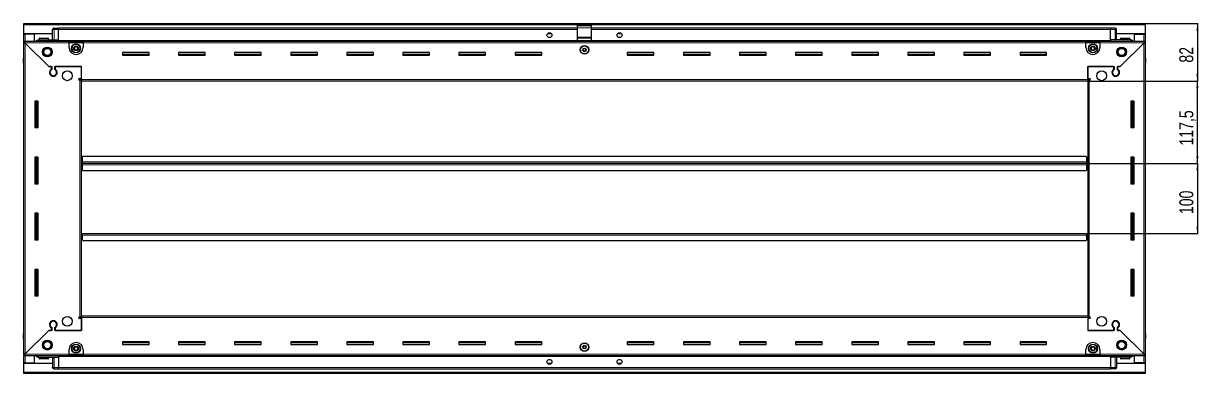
# Model space of a CAD drawing. Header units: millimetres. Extents: x 1132 to 6057, y -42 to 1882.
# Drawn here: x 4381 to 6057, y 1198 to 1697 of the extents above; entities that cross this region are included whole.
import ezdxf

# ---------------------------------------------------------------- set-up
doc = ezdxf.new("R2010")
doc.units = ezdxf.units.MM
doc.layers.add('FORMAT', color=7, linetype='Continuous')
doc.styles.add('SLDTEXTSTYLE0', font='TXT', dxfattribs={"width": 0.75})
doc.dimstyles.new('SLDDIMSTYLE0', dxfattribs={"dimtxt": 20, "dimasz": 10, "dimexe": 0, "dimexo": 0.0625, "dimgap": 5, "dimtad": 2, "dimdec": 1, "dimrnd": 1e-09, "dimzin": 12, "dimdsep": 46, "dimtxsty": 'SLDTEXTSTYLE0', "dimsah": 1, "dimcen": 0.09, "dimadec": 0, "dimazin": 3, "dimtfac": 1, "dimtofl": 0, "dimtmove": 0, "dimatfit": 3, "dimfxl": 0, "dimfrac": 2, "dimtolj": 1, "dimtzin": 12, "dimarcsym": 0})

# ---------------------------------------------------------------- blocks, each defined once
blk = doc.blocks.new('_D_6')
at = {"layer": 'FORMAT'}
for p, q in [((5980.8, 1696.6), (6056.3, 1696.6)), ((6055.3, 1696.6), (6055.3, 1614.6)), ((5898.8, 1614.6), (6056.3, 1614.6))]:
    blk.add_line(p, q, dxfattribs=at)
for points in [[(6055.3, 1696.6), (6053.8, 1686.6), (6056.9, 1686.6)], [(6055.3, 1614.6), (6056.9, 1624.6), (6053.8, 1624.6)]]:
    blk.add_solid(points, dxfattribs=at)
at = {"layer": 'FORMAT', "insert": (6029.5, 1640.8), "char_height": 20, "attachment_point": 1, "rotation": 90, "style": 'SLDTEXTSTYLE0'}
blk.add_mtext('82', dxfattribs=at)
blk = doc.blocks.new('_D_7')
at = {"layer": 'FORMAT'}
for p, q in [((5898.8, 1614.6), (6056.3, 1614.6)), ((6055.3, 1497.1), (6055.3, 1614.6)), ((5897.8, 1497.1), (6056.3, 1497.1))]:
    blk.add_line(p, q, dxfattribs=at)
for points in [[(6055.3, 1614.6), (6053.8, 1604.6), (6056.9, 1604.6)], [(6055.3, 1497.1), (6056.9, 1507.1), (6053.8, 1507.1)]]:
    blk.add_solid(points, dxfattribs=at)
at = {"layer": 'FORMAT', "insert": (6029.5, 1522.6), "char_height": 20, "attachment_point": 1, "rotation": 90, "style": 'SLDTEXTSTYLE0'}
blk.add_mtext('117,5', dxfattribs=at)
blk = doc.blocks.new('_D_8')
at = {"layer": 'FORMAT'}
for p, q in [((5897.8, 1497.1), (6056.3, 1497.1)), ((6055.3, 1497.1), (6055.3, 1397.1)), ((5897.8, 1397.1), (6056.3, 1397.1))]:
    blk.add_line(p, q, dxfattribs=at)
for points in [[(6055.3, 1497.1), (6053.8, 1487.1), (6056.9, 1487.1)], [(6055.3, 1397.1), (6056.9, 1407.1), (6053.8, 1407.1)]]:
    blk.add_solid(points, dxfattribs=at)
at = {"layer": 'FORMAT', "insert": (6029.5, 1424.9), "char_height": 20, "attachment_point": 1, "rotation": 90, "style": 'SLDTEXTSTYLE0'}
blk.add_mtext('100', dxfattribs=at)

msp = doc.modelspace()

# ---------------------------------------------------------------- linework, layer by layer
at = {"color": 7, "linetype": 'Continuous', "lineweight": 25}
for p, q in [((4381.83, 1696.6), (5980.83, 1696.6)), ((4381.83, 1694.5), (4381.83, 1696.6)), ((4381.83, 1682.1), (4381.83, 1694.5)), ((5171.33, 1693.6), (5191.33, 1693.6)), ((5171.33, 1690.34), (5171.33, 1693.6)), ((5191.33, 1690.34), (5191.33, 1693.6)), ((5980.83, 1696.6), (5980.83, 1694.5)), ((5980.83, 1694.5), (5980.83, 1682.1)), ((4422.83, 1682.1), (4381.83, 1682.1)), ((4381.83, 1681.6), (4381.83, 1682.1)), ((4381.83, 1681.6), (4383.93, 1681.6)), ((4381.83, 1671.35), (4381.83, 1681.6)), ((4383.33, 1681.6), (4383.33, 1682.1)), ((4396.83, 1681.6), (4383.93, 1681.6)), ((4396.83, 1671.35), (4396.83, 1681.6)), ((4404.63, 1675.8), (4416.03, 1675.8)), ((4422.83, 1673.1), (4422.83, 1688.1)), ((4423.5, 1689.6), (4423.5, 1689.6)), ((4424.83, 1690.1), (4431.33, 1690.1)), ((4424.83, 1690.1), (4431.33, 1690.1)), ((4431.33, 1690.1), (4431.33, 1690.1)), ((4431.33, 1690.1), (4431.33, 1690.1)), ((4431.33, 1690.1), (4431.33, 1688.1)), ((5171.33, 1689.95), (4431.33, 1689.95)), ((4431.33, 1673.1), (4431.33, 1688.1)), ((5134.2, 1682.1), (5128.45, 1682.1)), ((5171.33, 1677.19), (5171.33, 1690.34)), ((5171.33, 1676.1), (5171.33, 1677.19)), ((5171.33, 1676.1), (5191.33, 1676.1)), ((5171.33, 1672.6), (5171.33, 1676.1)), ((5191.33, 1677.19), (5191.33, 1690.34)), ((5931.33, 1689.95), (5191.33, 1689.95)), ((5191.33, 1676.1), (5191.33, 1677.19)), ((5191.33, 1672.6), (5191.33, 1676.1)), ((5234.2, 1682.1), (5228.45, 1682.1)), ((5931.33, 1690.1), (5931.33, 1690.1)), ((5937.83, 1690.1), (5931.33, 1690.1)), ((5937.83, 1690.1), (5931.33, 1690.1)), ((5931.33, 1690.1), (5931.33, 1688.1)), ((5931.33, 1673.1), (5931.33, 1688.1)), ((5939.83, 1688.1), (5939.83, 1688.1)), ((5939.83, 1673.1), (5939.83, 1688.1)), ((5980.83, 1682.1), (5939.83, 1682.1)), ((5946.63, 1675.8), (5958.03, 1675.8)), ((5965.83, 1671.35), (5965.83, 1681.6)), ((5965.83, 1681.6), (5978.73, 1681.6)), ((5978.73, 1681.6), (5980.83, 1681.6)), ((5979.33, 1681.6), (5979.33, 1682.1)), ((5980.83, 1681.6), (5980.83, 1682.1)), ((5980.83, 1681.6), (5980.83, 1671.35)), ((4381.83, 1669.85), (4381.83, 1671.35)), ((4381.83, 1671.35), (4382.83, 1671.35)), ((4381.83, 1669.35), (4381.83, 1669.85)), ((4381.83, 1669.85), (4382.83, 1669.85)), ((4381.83, 1224.85), (4381.83, 1669.35)), ((4383.33, 1669.35), (4381.83, 1669.35)), ((4382.83, 1669.85), (4382.83, 1671.35)), ((4382.83, 1671.35), (4446.33, 1671.35)), ((4383.43, 1669.25), (4417.33, 1635.35)), ((4418.03, 1634.65), (4383.93, 1668.75)), ((4402.33, 1673.1), (4431.33, 1673.1)), ((4403.83, 1675), (4403.83, 1673.1)), ((4416.83, 1673.1), (4416.83, 1675)), ((4431.25, 1671.35), (4431.33, 1673.07)), ((4431.33, 1673.1), (4431.33, 1672.6)), ((4431.33, 1671.95), (5931.33, 1671.95)), ((4446.33, 1669.25), (4446.33, 1671.35)), ((4446.33, 1671.35), (4466.33, 1671.35)), ((4446.33, 1669.85), (4466.33, 1669.85)), ((4446.33, 1662.35), (4446.33, 1669.25)), ((4466.33, 1671.35), (4466.33, 1669.25)), ((4466.33, 1671.35), (5896.33, 1671.35)), ((4466.33, 1669.25), (4466.33, 1662.35)), ((5171.33, 1672.6), (5191.33, 1672.6)), ((5175.33, 1672.6), (5175.33, 1671.95)), ((5177.83, 1671.95), (5177.83, 1672.6)), ((5184.83, 1671.95), (5184.83, 1672.6)), ((5187.33, 1671.95), (5187.33, 1672.6)), ((5896.33, 1669.25), (5896.33, 1671.35)), ((5896.33, 1671.35), (5916.33, 1671.35)), ((5896.33, 1669.85), (5916.33, 1669.85)), ((5896.33, 1662.35), (5896.33, 1669.25)), ((5916.33, 1671.35), (5979.83, 1671.35)), ((5916.33, 1671.35), (5916.33, 1669.25)), ((5916.33, 1669.25), (5916.33, 1662.35)), ((5931.33, 1673.1), (5931.33, 1672.6)), ((5960.33, 1673.1), (5931.33, 1673.1)), ((5931.33, 1673.07), (5931.4, 1671.35)), ((5978.73, 1668.75), (5944.63, 1634.65)), ((5945.33, 1635.35), (5979.23, 1669.25)), ((5945.83, 1675), (5945.83, 1673.1)), ((5958.83, 1673.1), (5958.83, 1675)), ((5979.33, 1669.35), (5980.83, 1669.35)), ((5979.83, 1669.85), (5979.83, 1671.35)), ((5979.83, 1671.35), (5980.83, 1671.35)), ((5979.83, 1669.85), (5980.83, 1669.85)), ((5980.83, 1669.85), (5980.83, 1671.35)), ((5980.83, 1669.85), (5980.83, 1669.35)), ((5980.83, 1669.35), (5980.83, 1224.85)), ((4381.33, 1646.6), (4381.33, 1640.1)), ((4381.33, 1640.1), (4381.33, 1646.6)), ((4560.33, 1655.1), (4522.33, 1655.1)), ((4522.33, 1655.1), (4522.33, 1651.6)), ((4560.33, 1652.35), (4522.33, 1652.35)), ((4522.33, 1651.6), (4560.33, 1651.6)), ((4560.33, 1651.6), (4560.33, 1655.1)), ((4640.33, 1655.1), (4602.33, 1655.1)), ((4602.33, 1655.1), (4602.33, 1651.6)), ((4640.33, 1652.35), (4602.33, 1652.35)), ((4602.33, 1651.6), (4640.33, 1651.6)), ((4640.33, 1651.6), (4640.33, 1655.1)), ((4720.33, 1655.1), (4682.33, 1655.1)), ((4682.33, 1655.1), (4682.33, 1651.6)), ((4720.33, 1652.35), (4682.33, 1652.35)), ((4682.33, 1651.6), (4720.33, 1651.6)), ((4720.33, 1651.6), (4720.33, 1655.1)), ((4800.33, 1655.1), (4762.33, 1655.1)), ((4762.33, 1655.1), (4762.33, 1651.6)), ((4800.33, 1652.35), (4762.33, 1652.35)), ((4762.33, 1651.6), (4800.33, 1651.6)), ((4800.33, 1651.6), (4800.33, 1655.1)), ((4880.33, 1655.1), (4842.33, 1655.1)), ((4842.33, 1655.1), (4842.33, 1651.6)), ((4880.33, 1652.35), (4842.33, 1652.35)), ((4842.33, 1651.6), (4880.33, 1651.6)), ((4880.33, 1651.6), (4880.33, 1655.1)), ((4960.33, 1655.1), (4922.33, 1655.1)), ((4922.33, 1655.1), (4922.33, 1651.6)), ((4960.33, 1652.35), (4922.33, 1652.35)), ((4922.33, 1651.6), (4960.33, 1651.6)), ((4960.33, 1651.6), (4960.33, 1655.1)), ((5040.33, 1655.1), (5002.33, 1655.1)), ((5002.33, 1655.1), (5002.33, 1651.6)), ((5040.33, 1652.35), (5002.33, 1652.35)), ((5002.33, 1651.6), (5040.33, 1651.6)), ((5040.33, 1651.6), (5040.33, 1655.1)), ((5120.33, 1655.1), (5082.33, 1655.1)), ((5082.33, 1655.1), (5082.33, 1651.6)), ((5120.33, 1652.35), (5082.33, 1652.35)), ((5082.33, 1651.6), (5120.33, 1651.6)), ((5120.33, 1651.6), (5120.33, 1655.1)), ((5280.33, 1655.1), (5242.33, 1655.1)), ((5242.33, 1655.1), (5242.33, 1651.6)), ((5280.33, 1652.35), (5242.33, 1652.35)), ((5242.33, 1651.6), (5280.33, 1651.6)), ((5280.33, 1651.6), (5280.33, 1655.1)), ((5360.33, 1655.1), (5322.33, 1655.1)), ((5322.33, 1655.1), (5322.33, 1651.6)), ((5360.33, 1652.35), (5322.33, 1652.35)), ((5322.33, 1651.6), (5360.33, 1651.6)), ((5360.33, 1651.6), (5360.33, 1655.1)), ((5440.33, 1655.1), (5402.33, 1655.1)), ((5402.33, 1655.1), (5402.33, 1651.6)), ((5440.33, 1652.35), (5402.33, 1652.35)), ((5402.33, 1651.6), (5440.33, 1651.6)), ((5440.33, 1651.6), (5440.33, 1655.1)), ((5520.33, 1655.1), (5482.33, 1655.1)), ((5482.33, 1655.1), (5482.33, 1651.6)), ((5520.33, 1652.35), (5482.33, 1652.35)), ((5482.33, 1651.6), (5520.33, 1651.6)), ((5520.33, 1651.6), (5520.33, 1655.1)), ((5600.33, 1655.1), (5562.33, 1655.1)), ((5562.33, 1655.1), (5562.33, 1651.6)), ((5600.33, 1652.35), (5562.33, 1652.35)), ((5562.33, 1651.6), (5600.33, 1651.6)), ((5600.33, 1651.6), (5600.33, 1655.1)), ((5680.33, 1655.1), (5642.33, 1655.1)), ((5642.33, 1655.1), (5642.33, 1651.6)), ((5680.33, 1652.35), (5642.33, 1652.35)), ((5642.33, 1651.6), (5680.33, 1651.6)), ((5680.33, 1651.6), (5680.33, 1655.1)), ((5760.33, 1655.1), (5722.33, 1655.1)), ((5722.33, 1655.1), (5722.33, 1651.6)), ((5760.33, 1652.35), (5722.33, 1652.35)), ((5722.33, 1651.6), (5760.33, 1651.6)), ((5760.33, 1651.6), (5760.33, 1655.1)), ((5840.33, 1655.1), (5802.33, 1655.1)), ((5802.33, 1655.1), (5802.33, 1651.6)), ((5840.33, 1652.35), (5802.33, 1652.35)), ((5802.33, 1651.6), (5840.33, 1651.6)), ((5840.33, 1651.6), (5840.33, 1655.1)), ((5980.83, 1647.93), (5980.83, 1647.93)), ((5981.33, 1646.6), (5981.33, 1640.1)), ((5981.33, 1640.1), (5981.33, 1646.6)), ((4381.33, 1640.1), (4381.33, 1640.1)), ((4381.83, 1640.1), (4381.33, 1640.1)), ((4381.48, 1640.1), (4381.48, 1254.1)), ((4417.33, 1635.35), (4421.53, 1635.35)), ((4418.73, 1635.35), (4418.03, 1634.65)), ((4420.83, 1635.35), (4418.73, 1635.35)), ((4420.83, 1635.35), (4420.83, 1631.46)), ((4421.53, 1635.35), (4421.53, 1631.07)), ((4426.13, 1635.35), (4463.83, 1635.35)), ((4426.13, 1631.07), (4426.13, 1635.35)), ((4426.83, 1631.46), (4426.83, 1635.35)), ((4463.83, 1635.35), (4426.83, 1635.35)), ((4463.83, 1616.7), (4463.83, 1635.35)), ((4463.83, 1618.1), (4463.83, 1635.35)), ((5898.83, 1635.35), (5936.53, 1635.35)), ((5898.83, 1616.7), (5898.83, 1635.35)), ((5898.83, 1635.35), (5898.83, 1618.1)), ((5935.83, 1635.35), (5898.83, 1635.35)), ((5935.83, 1635.35), (5935.83, 1631.46)), ((5936.53, 1635.35), (5936.53, 1631.07)), ((5941.13, 1635.35), (5945.33, 1635.35)), ((5941.13, 1631.07), (5941.13, 1635.35)), ((5943.93, 1635.35), (5941.83, 1635.35)), ((5941.83, 1631.46), (5941.83, 1635.35)), ((5944.63, 1634.65), (5943.93, 1635.35)), ((5980.83, 1640.1), (5981.33, 1640.1)), ((5981.18, 1254.1), (5981.18, 1640.1)), ((5981.33, 1640.1), (5981.33, 1640.1)), ((5981.33, 1640.1), (5981.33, 1640.1)), ((4421.83, 1622.49), (4421.83, 1621.73)), ((4460.98, 1618.1), (4463.83, 1618.1)), ((4461.73, 1616.1), (4460.98, 1616.1)), ((4461.73, 1616.1), (4463.83, 1616.1)), ((4463.83, 1617.1), (4461.83, 1617.1)), ((4461.83, 1617.1), (4461.83, 1616.1)), ((4463.83, 1614.6), (4463.83, 1616.7)), ((5898.83, 1614.6), (4463.83, 1614.6)), ((4463.83, 1279.6), (4463.83, 1614.6)), ((5898.83, 1618.1), (5901.68, 1618.1)), ((5900.83, 1617.1), (5898.83, 1617.1)), ((5898.83, 1616.7), (5898.83, 1614.6)), ((5898.83, 1616.1), (5900.93, 1616.1)), ((5898.83, 1614.6), (5898.83, 1279.6)), ((5900.83, 1616.1), (5900.83, 1617.1)), ((5901.68, 1616.1), (5900.93, 1616.1)), ((5940.83, 1622.49), (5940.83, 1621.73)), ((4402.33, 1586.1), (4397.33, 1586.1)), ((4397.33, 1586.1), (4397.33, 1548.1)), ((4399.48, 1548.1), (4399.48, 1586.1)), ((4401.27, 1548.1), (4401.27, 1586.1)), ((4401.3, 1548.1), (4401.3, 1586.1)), ((4402.33, 1548.1), (4402.33, 1586.1)), ((5960.33, 1586.1), (5960.33, 1548.1)), ((5965.33, 1586.1), (5960.33, 1586.1)), ((5961.35, 1586.1), (5961.35, 1548.1)), ((5961.38, 1586.1), (5961.38, 1548.1)), ((5963.18, 1586.1), (5963.18, 1548.1)), ((5965.33, 1548.1), (5965.33, 1586.1)), ((4397.33, 1548.1), (4402.33, 1548.1)), ((5960.33, 1548.1), (5965.33, 1548.1)), ((4402.33, 1506.1), (4397.33, 1506.1)), ((4397.33, 1506.1), (4397.33, 1468.1)), ((4399.48, 1468.1), (4399.48, 1506.1)), ((4401.27, 1468.1), (4401.27, 1506.1)), ((4401.3, 1468.1), (4401.3, 1506.1)), ((4402.33, 1468.1), (4402.33, 1506.1)), ((4464.58, 1497.1), (4463.83, 1497.1)), ((4464.83, 1499.95), (4464.58, 1499.95)), ((4464.58, 1499.95), (4464.58, 1497.1)), ((4464.58, 1497.1), (4464.58, 1494.25)), ((4464.58, 1494.25), (4464.83, 1494.25)), ((4465.83, 1507.1), (4464.83, 1506.1)), ((4464.83, 1506.1), (4464.83, 1499.2)), ((4464.83, 1497.1), (4464.83, 1499.2)), ((4464.83, 1495), (4464.83, 1497.1)), ((5897.83, 1497.1), (4464.83, 1497.1)), ((4464.83, 1495), (4464.83, 1488.1)), ((5896.83, 1507.1), (4465.83, 1507.1)), ((5897.83, 1506.1), (5896.83, 1507.1)), ((5897.83, 1499.2), (5897.83, 1506.1)), ((5898.08, 1499.95), (5897.83, 1499.95)), ((5897.83, 1499.2), (5897.83, 1497.1)), ((5897.83, 1497.1), (5897.83, 1495)), ((5897.83, 1488.1), (5897.83, 1495)), ((5897.83, 1494.25), (5898.08, 1494.25)), ((5898.08, 1497.1), (5898.08, 1499.95)), ((5898.08, 1494.25), (5898.08, 1497.1)), ((5898.83, 1497.1), (5898.08, 1497.1)), ((5960.33, 1506.1), (5960.33, 1468.1)), ((5965.33, 1506.1), (5960.33, 1506.1)), ((5961.35, 1506.1), (5961.35, 1468.1)), ((5961.38, 1506.1), (5961.38, 1468.1)), ((5963.18, 1506.1), (5963.18, 1468.1)), ((5965.33, 1468.1), (5965.33, 1506.1)), ((4464.83, 1488.1), (4465.83, 1487.1)), ((4465.83, 1487.1), (5896.83, 1487.1)), ((5896.83, 1487.1), (5897.83, 1488.1)), ((4397.33, 1468.1), (4402.33, 1468.1)), ((5960.33, 1468.1), (5965.33, 1468.1)), ((4402.33, 1426.1), (4397.33, 1426.1)), ((4397.33, 1426.1), (4397.33, 1388.1)), ((4399.48, 1388.1), (4399.48, 1426.1)), ((4401.27, 1388.1), (4401.27, 1426.1)), ((4401.3, 1388.1), (4401.3, 1426.1)), ((4402.33, 1388.1), (4402.33, 1426.1)), ((5960.33, 1426.1), (5960.33, 1388.1)), ((5965.33, 1426.1), (5960.33, 1426.1)), ((5961.35, 1426.1), (5961.35, 1388.1)), ((5961.38, 1426.1), (5961.38, 1388.1)), ((5963.18, 1426.1), (5963.18, 1388.1)), ((5965.33, 1388.1), (5965.33, 1426.1)), ((4463.83, 1397.1), (4464.58, 1397.1)), ((4464.58, 1397.1), (4464.58, 1394.25)), ((4464.58, 1394.25), (4464.83, 1394.25)), ((4464.83, 1395), (4464.83, 1397.1)), ((4464.83, 1397.1), (5897.83, 1397.1)), ((4464.83, 1395), (4464.83, 1388.1)), ((5897.83, 1397.1), (5897.83, 1395)), ((5897.83, 1388.1), (5897.83, 1395)), ((5897.83, 1394.25), (5898.08, 1394.25)), ((5898.08, 1394.25), (5898.08, 1397.1)), ((5898.08, 1397.1), (5898.83, 1397.1)), ((4397.33, 1388.1), (4402.33, 1388.1)), ((4464.83, 1388.1), (4465.83, 1387.1)), ((4465.83, 1387.1), (5896.83, 1387.1)), ((5896.83, 1387.1), (5897.83, 1388.1)), ((5960.33, 1388.1), (5965.33, 1388.1)), ((4402.33, 1346.1), (4397.33, 1346.1)), ((4397.33, 1346.1), (4397.33, 1308.1)), ((4399.48, 1308.1), (4399.48, 1346.1)), ((4401.27, 1308.1), (4401.27, 1346.1)), ((4401.3, 1308.1), (4401.3, 1346.1)), ((4402.33, 1308.1), (4402.33, 1346.1)), ((5960.33, 1346.1), (5960.33, 1308.1)), ((5965.33, 1346.1), (5960.33, 1346.1)), ((5961.35, 1346.1), (5961.35, 1308.1)), ((5961.38, 1346.1), (5961.38, 1308.1)), ((5963.18, 1346.1), (5963.18, 1308.1)), ((5965.33, 1308.1), (5965.33, 1346.1)), ((4397.33, 1308.1), (4402.33, 1308.1)), ((5960.33, 1308.1), (5965.33, 1308.1)), ((4460.98, 1278.1), (4461.73, 1278.1)), ((4463.83, 1276.1), (4460.98, 1276.1)), ((4463.83, 1278.1), (4461.73, 1278.1)), ((4461.83, 1278.1), (4461.83, 1277.1)), ((4461.83, 1277.1), (4463.83, 1277.1)), ((4463.83, 1277.5), (4463.83, 1279.6)), ((4463.83, 1279.6), (5898.83, 1279.6)), ((4463.83, 1277.5), (4463.83, 1258.85)), ((4463.83, 1258.85), (4463.83, 1276.1)), ((5898.83, 1279.6), (5898.83, 1277.5)), ((5900.93, 1278.1), (5898.83, 1278.1)), ((5898.83, 1277.5), (5898.83, 1258.85)), ((5898.83, 1277.1), (5900.83, 1277.1)), ((5898.83, 1276.1), (5898.83, 1258.85)), ((5901.68, 1276.1), (5898.83, 1276.1)), ((5900.83, 1277.1), (5900.83, 1278.1)), ((5900.93, 1278.1), (5901.68, 1278.1)), ((4417.33, 1258.85), (4383.43, 1224.95)), ((4383.93, 1225.45), (4418.03, 1259.55)), ((4421.53, 1258.85), (4417.33, 1258.85)), ((4418.03, 1259.55), (4418.73, 1258.85)), ((4418.73, 1258.85), (4420.83, 1258.85)), ((4420.83, 1262.74), (4420.83, 1258.85)), ((4421.53, 1263.14), (4421.53, 1258.85)), ((4421.83, 1272.48), (4421.83, 1271.72)), ((4426.13, 1258.85), (4426.13, 1263.14)), ((4463.83, 1258.85), (4426.13, 1258.85)), ((4426.83, 1258.85), (4426.83, 1262.74)), ((4426.83, 1258.85), (4463.83, 1258.85)), ((5936.53, 1258.85), (5898.83, 1258.85)), ((5898.83, 1258.85), (5935.83, 1258.85)), ((5935.83, 1262.74), (5935.83, 1258.85)), ((5936.53, 1263.14), (5936.53, 1258.85)), ((5940.83, 1272.48), (5940.83, 1271.72)), ((5941.13, 1258.85), (5941.13, 1263.14)), ((5945.33, 1258.85), (5941.13, 1258.85)), ((5941.83, 1258.85), (5941.83, 1262.74)), ((5941.83, 1258.85), (5943.93, 1258.85)), ((5943.93, 1258.85), (5944.63, 1259.55)), ((5944.63, 1259.55), (5978.73, 1225.45)), ((5979.23, 1224.95), (5945.33, 1258.85)), ((4381.33, 1254.1), (4381.33, 1254.1)), ((4381.33, 1247.6), (4381.33, 1254.1)), ((4381.33, 1254.1), (4381.33, 1254.1)), ((4381.33, 1254.1), (4381.33, 1247.6)), ((4381.83, 1254.1), (4381.33, 1254.1)), ((4381.83, 1246.28), (4381.83, 1246.28)), ((4560.33, 1242.6), (4522.33, 1242.6)), ((4522.33, 1242.6), (4522.33, 1239.1)), ((4522.33, 1241.85), (4560.33, 1241.85)), ((4560.33, 1239.1), (4560.33, 1242.6)), ((4640.33, 1242.6), (4602.33, 1242.6)), ((4602.33, 1242.6), (4602.33, 1239.1)), ((4602.33, 1241.85), (4640.33, 1241.85)), ((4640.33, 1239.1), (4640.33, 1242.6)), ((4720.33, 1242.6), (4682.33, 1242.6)), ((4682.33, 1242.6), (4682.33, 1239.1)), ((4682.33, 1241.85), (4720.33, 1241.85)), ((4720.33, 1239.1), (4720.33, 1242.6)), ((4800.33, 1242.6), (4762.33, 1242.6)), ((4762.33, 1242.6), (4762.33, 1239.1)), ((4762.33, 1241.85), (4800.33, 1241.85)), ((4800.33, 1239.1), (4800.33, 1242.6)), ((4880.33, 1242.6), (4842.33, 1242.6)), ((4842.33, 1242.6), (4842.33, 1239.1)), ((4842.33, 1241.85), (4880.33, 1241.85)), ((4880.33, 1239.1), (4880.33, 1242.6)), ((4960.33, 1242.6), (4922.33, 1242.6)), ((4922.33, 1242.6), (4922.33, 1239.1)), ((4922.33, 1241.85), (4960.33, 1241.85)), ((4960.33, 1239.1), (4960.33, 1242.6)), ((5040.33, 1242.6), (5002.33, 1242.6)), ((5002.33, 1242.6), (5002.33, 1239.1)), ((5002.33, 1241.85), (5040.33, 1241.85)), ((5040.33, 1239.1), (5040.33, 1242.6)), ((5120.33, 1242.6), (5082.33, 1242.6)), ((5082.33, 1242.6), (5082.33, 1239.1)), ((5082.33, 1241.85), (5120.33, 1241.85)), ((5120.33, 1239.1), (5120.33, 1242.6)), ((5280.33, 1242.6), (5242.33, 1242.6)), ((5242.33, 1242.6), (5242.33, 1239.1)), ((5242.33, 1241.85), (5280.33, 1241.85)), ((5280.33, 1239.1), (5280.33, 1242.6)), ((5360.33, 1242.6), (5322.33, 1242.6)), ((5322.33, 1242.6), (5322.33, 1239.1)), ((5322.33, 1241.85), (5360.33, 1241.85)), ((5360.33, 1239.1), (5360.33, 1242.6)), ((5440.33, 1242.6), (5402.33, 1242.6)), ((5402.33, 1242.6), (5402.33, 1239.1)), ((5402.33, 1241.85), (5440.33, 1241.85)), ((5440.33, 1239.1), (5440.33, 1242.6)), ((5520.33, 1242.6), (5482.33, 1242.6)), ((5482.33, 1242.6), (5482.33, 1239.1)), ((5482.33, 1241.85), (5520.33, 1241.85)), ((5520.33, 1239.1), (5520.33, 1242.6)), ((5600.33, 1242.6), (5562.33, 1242.6)), ((5562.33, 1242.6), (5562.33, 1239.1)), ((5562.33, 1241.85), (5600.33, 1241.85)), ((5600.33, 1239.1), (5600.33, 1242.6)), ((5680.33, 1242.6), (5642.33, 1242.6)), ((5642.33, 1242.6), (5642.33, 1239.1)), ((5642.33, 1241.85), (5680.33, 1241.85)), ((5680.33, 1239.1), (5680.33, 1242.6)), ((5760.33, 1242.6), (5722.33, 1242.6)), ((5722.33, 1242.6), (5722.33, 1239.1)), ((5722.33, 1241.85), (5760.33, 1241.85)), ((5760.33, 1239.1), (5760.33, 1242.6)), ((5840.33, 1242.6), (5802.33, 1242.6)), ((5802.33, 1242.6), (5802.33, 1239.1)), ((5802.33, 1241.85), (5840.33, 1241.85)), ((5840.33, 1239.1), (5840.33, 1242.6)), ((5980.83, 1254.1), (5981.33, 1254.1)), ((5981.33, 1254.1), (5981.33, 1254.1)), ((5981.33, 1247.6), (5981.33, 1254.1)), ((5981.33, 1254.1), (5981.33, 1247.6)), ((4381.83, 1224.35), (4381.83, 1224.85)), ((4383.33, 1224.85), (4381.83, 1224.85)), ((4381.83, 1224.35), (4381.83, 1222.85)), ((4382.83, 1224.35), (4381.83, 1224.35)), ((4382.83, 1224.35), (4382.83, 1222.85)), ((4446.33, 1224.95), (4446.33, 1231.85)), ((4446.33, 1222.85), (4446.33, 1224.95)), ((4466.33, 1224.35), (4446.33, 1224.35)), ((4466.33, 1231.85), (4466.33, 1224.95)), ((4466.33, 1224.95), (4466.33, 1222.85)), ((4522.33, 1239.1), (4560.33, 1239.1)), ((4602.33, 1239.1), (4640.33, 1239.1)), ((4682.33, 1239.1), (4720.33, 1239.1)), ((4762.33, 1239.1), (4800.33, 1239.1)), ((4842.33, 1239.1), (4880.33, 1239.1)), ((4922.33, 1239.1), (4960.33, 1239.1)), ((5002.33, 1239.1), (5040.33, 1239.1)), ((5082.33, 1239.1), (5120.33, 1239.1)), ((5242.33, 1239.1), (5280.33, 1239.1)), ((5322.33, 1239.1), (5360.33, 1239.1)), ((5402.33, 1239.1), (5440.33, 1239.1)), ((5482.33, 1239.1), (5520.33, 1239.1)), ((5562.33, 1239.1), (5600.33, 1239.1)), ((5642.33, 1239.1), (5680.33, 1239.1)), ((5722.33, 1239.1), (5760.33, 1239.1)), ((5802.33, 1239.1), (5840.33, 1239.1)), ((5896.33, 1224.95), (5896.33, 1231.85)), ((5896.33, 1222.85), (5896.33, 1224.95)), ((5916.33, 1224.35), (5896.33, 1224.35)), ((5916.33, 1231.85), (5916.33, 1224.95)), ((5916.33, 1224.95), (5916.33, 1222.85)), ((5979.33, 1224.85), (5980.83, 1224.85)), ((5979.83, 1224.35), (5979.83, 1222.85)), ((5980.83, 1224.35), (5979.83, 1224.35)), ((5980.83, 1224.85), (5980.83, 1224.35)), ((5980.83, 1224.35), (5980.83, 1222.85)), ((4381.83, 1212.6), (4381.83, 1222.85)), ((4382.83, 1222.85), (4381.83, 1222.85)), ((4383.93, 1212.6), (4381.83, 1212.6)), ((4381.83, 1212.1), (4381.83, 1212.6)), ((4381.83, 1212.1), (4422.83, 1212.1)), ((4381.83, 1199.7), (4381.83, 1212.1)), ((4446.33, 1222.85), (4382.83, 1222.85)), ((4383.33, 1212.1), (4383.33, 1212.6)), ((4383.93, 1212.6), (4396.83, 1212.6)), ((4396.83, 1212.6), (4396.83, 1222.85)), ((4402.33, 1221.1), (4431.33, 1221.1)), ((4403.83, 1221.1), (4403.83, 1219.2)), ((4408.4, 1218.4), (4404.63, 1218.4)), ((4416.03, 1218.4), (4408.4, 1218.4)), ((4416.83, 1219.2), (4416.83, 1221.1)), ((4422.83, 1221.1), (4422.83, 1206.1)), ((4431.33, 1221.14), (4431.25, 1222.85)), ((5931.33, 1222.25), (4431.33, 1222.25)), ((4431.33, 1221.1), (4431.33, 1221.6)), ((4431.33, 1221.1), (4431.33, 1206.1)), ((4466.33, 1222.85), (4446.33, 1222.85)), ((5896.33, 1222.85), (4466.33, 1222.85)), ((5128.45, 1212.1), (5134.2, 1212.1)), ((5228.45, 1212.1), (5234.2, 1212.1)), ((5916.33, 1222.85), (5896.33, 1222.85)), ((5979.83, 1222.85), (5916.33, 1222.85)), ((5931.4, 1222.85), (5931.33, 1221.14)), ((5931.33, 1221.1), (5931.33, 1221.6)), ((5960.33, 1221.1), (5931.33, 1221.1)), ((5931.33, 1221.1), (5931.33, 1206.1)), ((5939.83, 1221.1), (5939.83, 1206.1)), ((5939.83, 1212.1), (5980.83, 1212.1)), ((5945.83, 1221.1), (5945.83, 1219.2)), ((5953.62, 1218.4), (5946.63, 1218.4)), ((5958.03, 1218.4), (5953.62, 1218.4)), ((5958.83, 1219.2), (5958.83, 1221.1)), ((5965.83, 1212.6), (5965.83, 1222.85)), ((5978.73, 1212.6), (5965.83, 1212.6)), ((5980.83, 1212.6), (5978.73, 1212.6)), ((5979.33, 1212.1), (5979.33, 1212.6)), ((5980.83, 1222.85), (5979.83, 1222.85)), ((5980.83, 1222.85), (5980.83, 1212.6)), ((5980.83, 1212.1), (5980.83, 1212.6)), ((5980.83, 1212.1), (5980.83, 1199.7)), ((4381.83, 1197.6), (4381.83, 1199.7)), ((5980.83, 1197.6), (4381.83, 1197.6)), ((4422.83, 1206.1), (4422.83, 1206.1)), ((4424.83, 1204.1), (4431.33, 1204.1)), ((4424.83, 1204.1), (4431.33, 1204.1)), ((4431.33, 1204.1), (4431.33, 1206.1)), ((4431.33, 1204.25), (5931.33, 1204.25)), ((4431.33, 1204.1), (4431.33, 1204.1)), ((5931.33, 1204.1), (5931.33, 1206.1)), ((5937.83, 1204.1), (5931.33, 1204.1)), ((5931.33, 1204.1), (5931.33, 1204.1)), ((5931.33, 1204.1), (5931.33, 1204.1)), ((5937.83, 1204.1), (5931.33, 1204.1)), ((5939.15, 1204.6), (5939.15, 1204.6)), ((5980.83, 1199.7), (5980.83, 1197.6))]:
    msp.add_line(p, q, dxfattribs=at)
at = {"color": 8, "linetype": 'Continuous', "lineweight": 18}
for p, q in [((5980.83, 1694.5), (4381.83, 1694.5)), ((4383.93, 1681.6), (4383.93, 1682.1)), ((4383.93, 1671.35), (4383.93, 1681.6)), ((4422.83, 1688.1), (4424.83, 1688.1)), ((4424.83, 1690.1), (4424.83, 1688.1)), ((4424.83, 1688.1), (4424.83, 1673.1)), ((4431.33, 1688.1), (4424.83, 1688.1)), ((5171.33, 1687.95), (4431.33, 1687.95)), ((5171.33, 1690.34), (5191.33, 1690.34)), ((5171.33, 1677.19), (5191.33, 1677.19)), ((5931.33, 1687.95), (5191.33, 1687.95)), ((5931.33, 1688.1), (5937.83, 1688.1)), ((5937.83, 1690.1), (5937.83, 1688.1)), ((5939.83, 1688.1), (5937.83, 1688.1)), ((5937.83, 1688.1), (5937.83, 1673.1)), ((5978.73, 1682.1), (5978.73, 1681.6)), ((5978.73, 1681.6), (5978.73, 1671.35)), ((4446.33, 1669.25), (4383.43, 1669.25)), ((4383.93, 1668.75), (4383.93, 1225.45)), ((4403.83, 1675), (4416.83, 1675)), ((5171.33, 1672.6), (4431.33, 1672.6)), ((5931.33, 1671.37), (4431.33, 1671.37)), ((4446.33, 1669.25), (4466.33, 1669.25)), ((5896.33, 1669.25), (4466.33, 1669.25)), ((5177.33, 1671.95), (5177.33, 1672.6)), ((5185.33, 1671.95), (5185.33, 1672.6)), ((5931.33, 1672.6), (5191.33, 1672.6)), ((5896.33, 1669.25), (5916.33, 1669.25)), ((5979.23, 1669.25), (5916.33, 1669.25)), ((5945.83, 1675), (5958.83, 1675)), ((5978.73, 1225.45), (5978.73, 1668.75)), ((4381.83, 1646.6), (4381.33, 1646.6)), ((5980.83, 1646.6), (5981.33, 1646.6)), ((4461.73, 1278.1), (4461.73, 1616.1)), ((4463.83, 1616.7), (5898.83, 1616.7)), ((5900.93, 1616.1), (5900.93, 1278.1)), ((4398.83, 1586.1), (4398.83, 1548.1)), ((4400.06, 1586.1), (4400.06, 1548.1)), ((5962.59, 1548.1), (5962.59, 1586.1)), ((5963.83, 1548.1), (5963.83, 1586.1)), ((4398.83, 1506.1), (4398.83, 1468.1)), ((4400.06, 1506.1), (4400.06, 1468.1)), ((5897.83, 1499.2), (4464.83, 1499.2)), ((4464.83, 1495), (5897.83, 1495)), ((5962.59, 1468.1), (5962.59, 1506.1)), ((5963.83, 1468.1), (5963.83, 1506.1)), ((4398.83, 1426.1), (4398.83, 1388.1)), ((4400.06, 1426.1), (4400.06, 1388.1)), ((5962.59, 1388.1), (5962.59, 1426.1)), ((5963.83, 1388.1), (5963.83, 1426.1)), ((4464.83, 1395), (5897.83, 1395)), ((4398.83, 1346.1), (4398.83, 1308.1)), ((4400.06, 1346.1), (4400.06, 1308.1)), ((5962.59, 1308.1), (5962.59, 1346.1)), ((5963.83, 1308.1), (5963.83, 1346.1)), ((5898.83, 1277.5), (4463.83, 1277.5)), ((4381.83, 1247.6), (4381.33, 1247.6)), ((5980.83, 1247.6), (5981.33, 1247.6)), ((4383.43, 1224.95), (4446.33, 1224.95)), ((4466.33, 1224.95), (4446.33, 1224.95)), ((4466.33, 1224.95), (5896.33, 1224.95)), ((5916.33, 1224.95), (5896.33, 1224.95)), ((5916.33, 1224.95), (5979.23, 1224.95)), ((4383.93, 1212.6), (4383.93, 1222.85)), ((4383.93, 1212.1), (4383.93, 1212.6)), ((4408.13, 1219.2), (4403.83, 1219.2)), ((4416.83, 1219.2), (4408.13, 1219.2)), ((4424.83, 1206.1), (4424.83, 1221.1)), ((4431.33, 1222.84), (5931.33, 1222.84)), ((4431.33, 1221.6), (5931.33, 1221.6)), ((5937.83, 1206.1), (5937.83, 1221.1)), ((5953.8, 1219.2), (5945.83, 1219.2)), ((5958.83, 1219.2), (5953.8, 1219.2)), ((5978.73, 1222.85), (5978.73, 1212.6)), ((5978.73, 1212.6), (5978.73, 1212.1)), ((5980.83, 1199.7), (4381.83, 1199.7)), ((4422.83, 1206.1), (4424.83, 1206.1)), ((4424.83, 1204.1), (4424.83, 1206.1)), ((4431.33, 1206.1), (4424.83, 1206.1)), ((4431.33, 1206.25), (5931.33, 1206.25)), ((5931.33, 1206.1), (5937.83, 1206.1)), ((5939.83, 1206.1), (5937.83, 1206.1)), ((5937.83, 1204.1), (5937.83, 1206.1))]:
    msp.add_line(p, q, dxfattribs=at)
at = {"color": 7, "linetype": 'Continuous', "lineweight": 25, "flags": 128}
msp.add_lwpolyline([(4422.97, 1205.35), (4422.86, 1205.71), (4422.83, 1206.1)], dxfattribs=at)
at = {"color": 7, "linetype": 'Continuous', "lineweight": 25}
for centre, radius in [((5131.33, 1680.1), 3.5), ((5231.33, 1680.1), 3.5), ((4415.33, 1656.1), 7), ((4415.33, 1656.1), 6.02), ((4415.33, 1656.1), 5.1), ((4456.33, 1661.1), 6.5), ((4456.33, 1661.1), 3.46), ((5181.33, 1659.1), 6), ((5181.33, 1658.95), 5.79), ((5181.33, 1658.95), 1.85), ((5906.33, 1661.1), 6.5), ((5906.33, 1661.1), 3.46), ((5947.33, 1656.1), 7), ((5947.33, 1656.1), 6.03), ((5947.33, 1656.1), 5.1), ((4443.83, 1622.1), 7), ((5918.83, 1622.1), 7), ((4443.83, 1272.1), 7), ((5918.83, 1272.1), 7), ((4415.33, 1238.1), 7), ((4415.33, 1238.1), 6.03), ((4415.33, 1238.1), 5.1), ((5181.33, 1235.1), 6), ((5181.33, 1235.25), 5.79), ((5947.33, 1238.1), 7), ((5947.33, 1238.1), 6.03), ((5947.33, 1238.1), 5.1), ((4456.33, 1233.1), 6.5), ((4456.33, 1233.1), 3.46), ((5181.33, 1235.25), 1.85), ((5906.33, 1233.1), 6.5), ((5906.33, 1233.1), 3.46), ((5131.33, 1214.1), 3.5), ((5231.33, 1214.1), 3.5)]:
    msp.add_circle(centre, radius, dxfattribs=at)
at = {"color": 8, "linetype": 'Continuous', "lineweight": 18}
for centre in [(4456.33, 1661.1), (5906.33, 1661.1), (4456.33, 1233.1), (5906.33, 1233.1)]:
    msp.add_circle(centre, 5.7, dxfattribs=at)
at = {"color": 7, "linetype": 'Continuous', "lineweight": 25}
for centre, radius, start, end in [((4404.63, 1675), 0.8, 90, 180), ((4416.03, 1675), 0.8, 0, 90), ((4424.83, 1688.1), 2, 90, 180), ((4424.83, 1688.1), 2, 123.94202, 131.40962), ((4424.83, 1688.1), 2, 90, 108.58003), ((5937.83, 1688.1), 2, 0, 90), ((5937.83, 1688.1), 2, 0, 90), ((5946.63, 1675), 0.8, 90, 180), ((5958.03, 1675), 0.8, 0, 90), ((4422.63, 1673.3), 0.2, 270, 0), ((4456.33, 1662.35), 10, 180, 270), ((4456.33, 1661.1), 2.5, 134.01559, 194.01559), ((4456.33, 1661.1), 2.5, 194.01559, 254.01559), ((4456.33, 1661.1), 2.5, 74.01559, 134.01559), ((4456.33, 1661.1), 2.5, 254.01559, 314.01559), ((4456.33, 1662.35), 10, 270, 0), ((4456.33, 1661.1), 2.5, 14.01559, 74.01559), ((4456.33, 1661.1), 2.5, 314.01559, 14.01559), ((5906.33, 1662.35), 10, 180, 270), ((5906.33, 1661.1), 2.5, 160.11158, 220.11158), ((5906.33, 1661.1), 2.5, 100.11158, 160.11158), ((5906.33, 1661.1), 2.5, 220.11158, 280.11158), ((5906.33, 1661.1), 2.5, 40.11158, 100.11158), ((5906.33, 1662.35), 10, 270, 0), ((5906.33, 1661.1), 2.5, 280.11158, 340.11158), ((5906.33, 1661.1), 2.5, 340.11158, 40.11158), ((5940.03, 1673.3), 0.2, 180, 270), ((4383.33, 1646.6), 2, 138.57492, 180), ((4383.33, 1646.6), 2, 138.59038, 180), ((5979.33, 1646.6), 2, 0, 41.40962), ((5979.33, 1646.6), 2, 0, 41.39416), ((4423.83, 1626.85), 5.5, 123.05573, 56.94427), ((4423.83, 1626.85), 4.8, 118.63099, 61.36901), ((5938.83, 1626.85), 5.5, 123.05573, 56.94427), ((5938.83, 1626.85), 4.8, 118.63099, 61.36901), ((4460.98, 1617.1), 1, 90, 270), ((5901.68, 1617.1), 1, 270, 90), ((4460.98, 1277.1), 1, 90, 270), ((5901.68, 1277.1), 1, 270, 90), ((4423.83, 1267.35), 5.5, 303.05573, 236.94427), ((4423.83, 1267.35), 4.8, 298.63099, 241.36901), ((5938.83, 1267.35), 5.5, 303.05573, 236.94427), ((5938.83, 1267.35), 4.8, 298.63099, 241.36901), ((4383.33, 1247.6), 2, 180, 221.39416), ((4456.33, 1231.85), 10, 90, 180), ((4456.33, 1231.85), 10, 0, 90), ((5906.33, 1231.85), 10, 90, 180), ((5906.33, 1231.85), 10, 0, 90), ((5979.33, 1247.6), 2, 318.59038, 0), ((4456.33, 1233.1), 2.5, 127.47401, 187.47401), ((4456.33, 1233.1), 2.5, 187.47401, 247.47401), ((4456.33, 1233.1), 2.5, 67.47401, 127.47401), ((4456.33, 1233.1), 2.5, 247.47401, 307.47401), ((4456.33, 1233.1), 2.5, 7.47401, 67.47401), ((4456.33, 1233.1), 2.5, 307.47401, 7.47401), ((5906.33, 1233.1), 2.5, 147.04236, 207.04236), ((5906.33, 1233.1), 2.5, 207.04236, 267.04236), ((5906.33, 1233.1), 2.5, 87.04236, 147.04236), ((5906.33, 1233.1), 2.5, 267.04236, 327.04236), ((5906.33, 1233.1), 2.5, 27.04236, 87.04236), ((5906.33, 1233.1), 2.5, 327.04236, 27.04236), ((4404.63, 1219.2), 0.8, 180, 270), ((4416.03, 1219.2), 0.8, 270, 360), ((4422.63, 1220.9), 0.2, 0, 90), ((5940.03, 1220.9), 0.2, 90, 180), ((5946.63, 1219.2), 0.8, 180, 270), ((5958.03, 1219.2), 0.8, 270, 0), ((4424.83, 1206.1), 2, 180, 270), ((5937.83, 1206.1), 2, 270, 0), ((5937.83, 1206.1), 2, 270, 288.58003), ((5937.83, 1206.1), 2, 303.94202, 311.40962), ((5937.83, 1206.1), 2, 311.40962, 360)]:
    msp.add_arc(centre, radius, start, end, dxfattribs=at)
for points, knots in [([(4381.83, 1669.35), (4381.85, 1669.31), (4381.91, 1669.22), (4382.3, 1669.09), (4382.86, 1668.95), (4383.44, 1668.84), (4383.8, 1668.78), (4383.93, 1668.75)], [0, 0, 0, 0, 0.2302553, 0.4485219, 0.6667858, 0.8850496, 1, 1, 1, 1]), ([(4383.43, 1669.25), (4383.38, 1669.51), (4383.29, 1670), (4383.16, 1670.64), (4383.03, 1671.11), (4382.92, 1671.33), (4382.85, 1671.35), (4382.83, 1671.35)], [0, 0, 0, 0, 0.2302553, 0.4485219, 0.6667858, 0.8850496, 1, 1, 1, 1]), ([(4399.11, 1671.35), (4399.23, 1671.55), (4399.62, 1672.2), (4400.77, 1672.91), (4401.81, 1673.04), (4402.33, 1673.1)], [0, 0, 0, 0, 0.1822499, 0.5911249, 1, 1, 1, 1]), ([(4431.33, 1673.1), (4431.33, 1673.07), (4431.33, 1672.99), (4431.33, 1672.37), (4431.33, 1671.81), (4431.33, 1671.44), (4431.33, 1671.43)], [0, 0, 0, 0, 0.3302662, 0.6605324, 0.9907986, 1, 1, 1, 1]), ([(4453.55, 1661.9), (4453.92, 1662.26), (4454.62, 1662.93), (4455.31, 1663.59), (4455.63, 1663.91)], [0, 0, 0, 0, 0.5346859, 1, 1, 1, 1]), ([(4454.25, 1659.1), (4454.17, 1659.43), (4453.97, 1660.23), (4453.73, 1661.2), (4453.58, 1661.78), (4453.55, 1661.9)], [0, 0, 0, 0, 0.3629006, 0.8668753, 1, 1, 1, 1]), ([(4457.03, 1658.3), (4456.53, 1658.45), (4455.6, 1658.71), (4454.68, 1658.98), (4454.25, 1659.1)], [0, 0, 0, 0, 0.5346859, 1, 1, 1, 1]), ([(4455.63, 1663.91), (4456.12, 1663.76), (4457.05, 1663.5), (4457.97, 1663.23), (4458.4, 1663.11)], [0, 0, 0, 0, 0.5346859, 1, 1, 1, 1]), ([(4459.1, 1660.31), (4458.73, 1659.95), (4458.04, 1659.28), (4457.35, 1658.61), (4457.03, 1658.3)], [0, 0, 0, 0, 0.5346859, 1, 1, 1, 1]), ([(4458.4, 1663.11), (4458.43, 1662.99), (4458.58, 1662.41), (4458.82, 1661.44), (4459.02, 1660.64), (4459.1, 1660.31)], [0, 0, 0, 0, 0.1331247, 0.6370994, 1, 1, 1, 1]), ([(5179.44, 1661.03), (5179.43, 1661.02), (5179.42, 1660.99), (5179.41, 1660.94), (5179.42, 1660.79), (5179.52, 1660.42), (5179.65, 1659.89), (5179.49, 1659.28), (5179.13, 1658.91), (5178.83, 1658.66), (5178.65, 1658.5), (5178.6, 1658.42), (5178.59, 1658.38), (5178.59, 1658.35), (5178.61, 1658.32), (5178.66, 1658.27), (5178.91, 1658.18), (5179.37, 1658.07), (5180.01, 1657.76), (5180.27, 1657.09), (5180.32, 1656.62), (5180.4, 1656.36), (5180.44, 1656.31), (5180.47, 1656.29), (5180.5, 1656.28), (5180.53, 1656.29), (5180.57, 1656.3), (5180.64, 1656.35), (5180.81, 1656.5), (5181.08, 1656.77), (5181.48, 1657.09), (5182.11, 1657.2), (5182.61, 1657.01), (5182.98, 1656.88), (5183.13, 1656.86), (5183.19, 1656.87), (5183.22, 1656.88), (5183.24, 1656.92), (5183.25, 1656.97), (5183.23, 1657.12), (5183.14, 1657.49), (5183, 1658.01), (5183.17, 1658.62), (5183.52, 1659), (5183.83, 1659.25), (5184, 1659.41), (5184.05, 1659.49), (5184.07, 1659.53), (5184.06, 1659.56), (5184.04, 1659.59), (5183.99, 1659.63), (5183.74, 1659.73), (5183.28, 1659.84), (5182.64, 1660.15), (5182.39, 1660.81), (5182.33, 1661.29), (5182.25, 1661.54), (5182.21, 1661.6), (5182.19, 1661.62), (5182.16, 1661.63), (5182.12, 1661.62), (5182.08, 1661.6), (5182.01, 1661.56), (5181.84, 1661.41), (5181.57, 1661.14), (5181.17, 1660.82), (5180.55, 1660.71), (5180.04, 1660.89), (5179.67, 1661.03), (5179.52, 1661.05), (5179.47, 1661.04), (5179.45, 1661.03), (5179.44, 1661.03)], [0, 0, 0, 0, 0.0020087, 0.00442, 0.0093647, 0.0255282, 0.0677053, 0.0957862, 0.1246456, 0.1503415, 0.1605194, 0.1633943, 0.1656965, 0.1672448, 0.1688741, 0.1707699, 0.1786058, 0.2119941, 0.2499945, 0.2879948, 0.3213831, 0.329219, 0.3311148, 0.3327441, 0.3342924, 0.3362166, 0.3385353, 0.3413178, 0.349662, 0.3753578, 0.4042173, 0.4322982, 0.4744753, 0.4906388, 0.4966691, 0.49844, 0.5, 0.5020087, 0.50442, 0.5093647, 0.5255282, 0.5677053, 0.5957862, 0.6246456, 0.6503415, 0.6605194, 0.6633943, 0.6656965, 0.6672448, 0.6688741, 0.6707699, 0.6786058, 0.7119941, 0.7499945, 0.7879948, 0.8213831, 0.829219, 0.8311148, 0.8327441, 0.8342924, 0.8362166, 0.8385353, 0.8413178, 0.849662, 0.8753578, 0.9042173, 0.9322982, 0.9744753, 0.9906388, 0.9966691, 0.99844, 1, 1, 1, 1]), ([(5903.48, 1660.6), (5903.53, 1660.72), (5903.73, 1661.28), (5904.07, 1662.21), (5904.35, 1662.99), (5904.47, 1663.31)], [0, 0, 0, 0, 0.1331247, 0.6370994, 1, 1, 1, 1]), ([(5905.34, 1658.39), (5905.01, 1658.78), (5904.39, 1659.52), (5903.77, 1660.26), (5903.48, 1660.6)], [0, 0, 0, 0, 0.5346859, 1, 1, 1, 1]), ([(5904.47, 1663.31), (5904.97, 1663.4), (5905.92, 1663.57), (5906.87, 1663.74), (5907.31, 1663.82)], [0, 0, 0, 0, 0.5346859, 1, 1, 1, 1]), ([(5908.19, 1658.9), (5907.68, 1658.81), (5906.73, 1658.64), (5905.78, 1658.47), (5905.34, 1658.39)], [0, 0, 0, 0, 0.5346859, 1, 1, 1, 1]), ([(5907.31, 1663.82), (5907.64, 1663.42), (5908.26, 1662.69), (5908.88, 1661.95), (5909.17, 1661.61)], [0, 0, 0, 0, 0.53468586, 1, 1, 1, 1]), ([(5909.17, 1661.61), (5909.05, 1661.29), (5908.77, 1660.51), (5908.43, 1659.58), (5908.23, 1659.01), (5908.19, 1658.9)], [0, 0, 0, 0, 0.3629006, 0.8668753, 1, 1, 1, 1]), ([(5931.33, 1673.1), (5931.33, 1673.07), (5931.33, 1672.99), (5931.33, 1672.37), (5931.33, 1671.81), (5931.33, 1671.44), (5931.33, 1671.43)], [0, 0, 0, 0, 0.3302662, 0.6605324, 0.9907986, 1, 1, 1, 1]), ([(5963.54, 1671.35), (5963.42, 1671.55), (5963.03, 1672.2), (5961.88, 1672.91), (5960.84, 1673.04), (5960.33, 1673.1)], [0, 0, 0, 0, 0.18224985, 0.59112493, 1, 1, 1, 1]), ([(5978.73, 1668.75), (5978.98, 1668.8), (5979.47, 1668.89), (5980.11, 1669.02), (5980.58, 1669.15), (5980.8, 1669.27), (5980.82, 1669.33), (5980.83, 1669.35)], [0, 0, 0, 0, 0.2302553, 0.4485219, 0.6667858, 0.8850496, 1, 1, 1, 1]), ([(5979.83, 1671.35), (5979.78, 1671.33), (5979.69, 1671.28), (5979.56, 1670.88), (5979.43, 1670.32), (5979.32, 1669.75), (5979.25, 1669.38), (5979.23, 1669.25)], [0, 0, 0, 0, 0.2302553, 0.4485219, 0.6667858, 0.8850496, 1, 1, 1, 1]), ([(4383.93, 1225.45), (4383.67, 1225.41), (4383.18, 1225.32), (4382.54, 1225.19), (4382.07, 1225.05), (4381.85, 1224.94), (4381.83, 1224.88), (4381.83, 1224.85)], [0, 0, 0, 0, 0.2302553, 0.4485219, 0.6667858, 0.8850496, 1, 1, 1, 1]), ([(4382.83, 1222.85), (4382.87, 1222.88), (4382.96, 1222.93), (4383.1, 1223.33), (4383.23, 1223.88), (4383.34, 1224.46), (4383.4, 1224.83), (4383.43, 1224.95)], [0, 0, 0, 0, 0.2302553, 0.4485219, 0.6667858, 0.8850496, 1, 1, 1, 1]), ([(4453.66, 1234.21), (4453.76, 1234.29), (4454.23, 1234.65), (4455.02, 1235.26), (4455.68, 1235.76), (4455.95, 1235.97)], [0, 0, 0, 0, 0.1331247, 0.6370994, 1, 1, 1, 1]), ([(4454.04, 1231.35), (4453.97, 1231.86), (4453.84, 1232.82), (4453.72, 1233.77), (4453.66, 1234.21)], [0, 0, 0, 0, 0.5346859, 1, 1, 1, 1]), ([(4456.7, 1230.24), (4456.23, 1230.44), (4455.33, 1230.81), (4454.45, 1231.18), (4454.04, 1231.35)], [0, 0, 0, 0, 0.5346859, 1, 1, 1, 1]), ([(4455.95, 1235.97), (4456.43, 1235.77), (4457.32, 1235.4), (4458.2, 1235.03), (4458.62, 1234.86)], [0, 0, 0, 0, 0.5346859, 1, 1, 1, 1]), ([(4458.99, 1232), (4458.72, 1231.79), (4458.07, 1231.29), (4457.28, 1230.68), (4456.8, 1230.32), (4456.7, 1230.24)], [0, 0, 0, 0, 0.3629006, 0.8668753, 1, 1, 1, 1]), ([(4458.62, 1234.86), (4458.68, 1234.35), (4458.81, 1233.39), (4458.93, 1232.44), (4458.99, 1232)], [0, 0, 0, 0, 0.5346859, 1, 1, 1, 1]), ([(5179.44, 1233.18), (5179.45, 1233.18), (5179.48, 1233.16), (5179.53, 1233.16), (5179.68, 1233.18), (5180.04, 1233.32), (5180.55, 1233.5), (5181.17, 1233.39), (5181.57, 1233.07), (5181.85, 1232.79), (5182.03, 1232.63), (5182.11, 1232.59), (5182.15, 1232.58), (5182.19, 1232.59), (5182.21, 1232.61), (5182.25, 1232.66), (5182.33, 1232.92), (5182.39, 1233.39), (5182.64, 1234.06), (5183.28, 1234.37), (5183.74, 1234.48), (5183.99, 1234.57), (5184.04, 1234.62), (5184.06, 1234.65), (5184.07, 1234.68), (5184.06, 1234.71), (5184.04, 1234.75), (5183.98, 1234.82), (5183.82, 1234.97), (5183.52, 1235.21), (5183.17, 1235.58), (5183, 1236.19), (5183.14, 1236.72), (5183.23, 1237.1), (5183.25, 1237.25), (5183.23, 1237.3), (5183.21, 1237.33), (5183.18, 1237.35), (5183.12, 1237.35), (5182.98, 1237.33), (5182.61, 1237.19), (5182.11, 1237.01), (5181.48, 1237.12), (5181.08, 1237.44), (5180.8, 1237.72), (5180.62, 1237.88), (5180.54, 1237.92), (5180.5, 1237.93), (5180.47, 1237.92), (5180.44, 1237.9), (5180.4, 1237.84), (5180.32, 1237.59), (5180.27, 1237.11), (5180.01, 1236.45), (5179.37, 1236.14), (5178.91, 1236.03), (5178.66, 1235.93), (5178.61, 1235.89), (5178.59, 1235.86), (5178.59, 1235.83), (5178.6, 1235.79), (5178.62, 1235.76), (5178.67, 1235.69), (5178.83, 1235.54), (5179.13, 1235.3), (5179.49, 1234.92), (5179.65, 1234.31), (5179.52, 1233.79), (5179.42, 1233.41), (5179.41, 1233.26), (5179.42, 1233.21), (5179.44, 1233.19), (5179.44, 1233.18)], [0, 0, 0, 0, 0.0020087, 0.00442, 0.0093647, 0.0255282, 0.0677053, 0.0957862, 0.1246456, 0.1503415, 0.1605194, 0.1633943, 0.1656965, 0.1672448, 0.1688741, 0.1707699, 0.1786058, 0.2119941, 0.2499945, 0.2879948, 0.3213831, 0.329219, 0.3311148, 0.3327441, 0.3342924, 0.3362166, 0.3385353, 0.3413178, 0.349662, 0.3753578, 0.4042173, 0.4322982, 0.4744753, 0.4906388, 0.4966691, 0.49844, 0.5, 0.5020087, 0.50442, 0.5093647, 0.5255282, 0.5677053, 0.5957862, 0.6246456, 0.6503415, 0.6605194, 0.6633943, 0.6656965, 0.6672448, 0.6688741, 0.6707699, 0.6786058, 0.7119941, 0.7499945, 0.7879948, 0.8213831, 0.829219, 0.8311148, 0.8327441, 0.8342924, 0.8362166, 0.8385353, 0.8413178, 0.849662, 0.8753578, 0.9042173, 0.9322982, 0.9744753, 0.9906388, 0.9966691, 0.99844, 1, 1, 1, 1]), ([(5903.44, 1233.25), (5903.72, 1233.69), (5904.25, 1234.5), (5904.77, 1235.3), (5905.01, 1235.68)], [0, 0, 0, 0, 0.5346859, 1, 1, 1, 1]), ([(5904.76, 1230.68), (5904.52, 1231.14), (5904.08, 1232), (5903.65, 1232.86), (5903.44, 1233.25)], [0, 0, 0, 0, 0.5346859, 1, 1, 1, 1]), ([(5907.64, 1230.53), (5907.29, 1230.55), (5906.47, 1230.59), (5905.48, 1230.64), (5904.88, 1230.68), (5904.76, 1230.68)], [0, 0, 0, 0, 0.3629006, 0.8668753, 1, 1, 1, 1]), ([(5905.01, 1235.68), (5905.14, 1235.67), (5905.74, 1235.64), (5906.73, 1235.59), (5907.55, 1235.54), (5907.9, 1235.53)], [0, 0, 0, 0, 0.1331247, 0.6370994, 1, 1, 1, 1]), ([(5909.21, 1232.96), (5908.93, 1232.52), (5908.4, 1231.71), (5907.88, 1230.91), (5907.64, 1230.53)], [0, 0, 0, 0, 0.53468586, 1, 1, 1, 1]), ([(5907.9, 1235.53), (5908.13, 1235.07), (5908.57, 1234.21), (5909.01, 1233.35), (5909.21, 1232.96)], [0, 0, 0, 0, 0.5346859, 1, 1, 1, 1]), ([(5980.83, 1224.85), (5980.8, 1224.9), (5980.75, 1224.99), (5980.35, 1225.12), (5979.8, 1225.25), (5979.22, 1225.37), (5978.85, 1225.43), (5978.73, 1225.45)], [0, 0, 0, 0, 0.2302553, 0.4485219, 0.6667858, 0.8850496, 1, 1, 1, 1]), ([(5979.23, 1224.95), (5979.27, 1224.7), (5979.36, 1224.21), (5979.5, 1223.57), (5979.63, 1223.1), (5979.74, 1222.88), (5979.8, 1222.86), (5979.83, 1222.85)], [0, 0, 0, 0, 0.23025534, 0.4485219, 0.6667858, 0.88504963, 1, 1, 1, 1]), ([(4399.11, 1222.85), (4399.23, 1222.65), (4399.62, 1222.01), (4400.77, 1221.3), (4401.81, 1221.17), (4402.33, 1221.1)], [0, 0, 0, 0, 0.18224985, 0.59112493, 1, 1, 1, 1]), ([(4431.33, 1221.1), (4431.33, 1221.14), (4431.33, 1221.22), (4431.33, 1221.84), (4431.33, 1222.41), (4431.33, 1222.81), (4431.33, 1222.84)], [0, 0, 0, 0, 0.3242788, 0.6485576, 0.9728365, 1, 1, 1, 1]), ([(5931.33, 1221.1), (5931.33, 1221.14), (5931.33, 1221.22), (5931.33, 1221.84), (5931.33, 1222.41), (5931.33, 1222.81), (5931.33, 1222.84)], [0, 0, 0, 0, 0.3242788, 0.6485576, 0.9728365, 1, 1, 1, 1]), ([(5963.54, 1222.85), (5963.42, 1222.65), (5963.03, 1222.01), (5961.88, 1221.3), (5960.84, 1221.17), (5960.33, 1221.1)], [0, 0, 0, 0, 0.18224985, 0.59112493, 1, 1, 1, 1])]:
    msp.add_open_spline(points, degree=3, knots=knots, dxfattribs=at)
for points in [[(4383.43, 1669.25), (4383.38, 1669.33), (4383.28, 1669.49), (4383.13, 1669.69), (4382.98, 1669.83), (4382.88, 1669.85), (4382.83, 1669.85)], [(4383.33, 1669.35), (4383.34, 1669.3), (4383.35, 1669.2), (4383.49, 1669.05), (4383.69, 1668.9), (4383.85, 1668.8), (4383.93, 1668.75)], [(5978.73, 1668.75), (5978.81, 1668.8), (5978.96, 1668.9), (5979.16, 1669.05), (5979.3, 1669.2), (5979.32, 1669.3), (5979.33, 1669.35)], [(5979.83, 1669.85), (5979.78, 1669.85), (5979.68, 1669.83), (5979.53, 1669.69), (5979.38, 1669.49), (5979.28, 1669.33), (5979.23, 1669.25)], [(4382.83, 1224.35), (4382.88, 1224.36), (4382.98, 1224.38), (4383.13, 1224.52), (4383.28, 1224.72), (4383.38, 1224.88), (4383.43, 1224.95)], [(4383.93, 1225.45), (4383.85, 1225.4), (4383.69, 1225.3), (4383.49, 1225.15), (4383.35, 1225), (4383.34, 1224.9), (4383.33, 1224.85)], [(5979.33, 1224.85), (5979.32, 1224.9), (5979.3, 1225), (5979.16, 1225.15), (5978.96, 1225.3), (5978.81, 1225.4), (5978.73, 1225.45)], [(5979.23, 1224.95), (5979.28, 1224.88), (5979.38, 1224.72), (5979.53, 1224.52), (5979.68, 1224.38), (5979.78, 1224.36), (5979.83, 1224.35)]]:
    msp.add_open_spline(points, degree=3, dxfattribs=at)
at = {"color": 8, "linetype": 'Continuous', "lineweight": 18}
for points, knots in [([(4402.33, 1673.1), (4402.33, 1673.06), (4402.33, 1672.99), (4402.33, 1672.55), (4402.33, 1672.09), (4402.33, 1671.68), (4402.33, 1671.41), (4402.33, 1671.35)], [0, 0, 0, 0, 0.35975288, 0.55341416, 0.75118521, 0.94895626, 1, 1, 1, 1]), ([(5960.33, 1673.1), (5960.33, 1673.06), (5960.33, 1672.99), (5960.33, 1672.55), (5960.33, 1672.09), (5960.33, 1671.68), (5960.33, 1671.41), (5960.33, 1671.35)], [0, 0, 0, 0, 0.3597529, 0.5534142, 0.7511852, 0.9489563, 1, 1, 1, 1]), ([(4402.33, 1221.1), (4402.33, 1221.15), (4402.33, 1221.22), (4402.33, 1221.66), (4402.33, 1222.11), (4402.33, 1222.53), (4402.33, 1222.8), (4402.33, 1222.85)], [0, 0, 0, 0, 0.3597529, 0.5534142, 0.7511852, 0.9489563, 1, 1, 1, 1]), ([(5960.33, 1221.1), (5960.33, 1221.15), (5960.33, 1221.22), (5960.33, 1221.66), (5960.33, 1222.11), (5960.33, 1222.53), (5960.33, 1222.8), (5960.33, 1222.85)], [0, 0, 0, 0, 0.3597529, 0.5534142, 0.7511852, 0.9489563, 1, 1, 1, 1])]:
    msp.add_open_spline(points, degree=3, knots=knots, dxfattribs=at)

# ---------------------------------------------------------------- dimensions: what is measured, and where the dimension line sits
at = {"layer": 'FORMAT'}
for base, p1, p2, picture, middle in [((6055.33, 1614.6), (5980.83, 1696.6), (5898.83, 1614.6), '_D_6', (6055.33, 1655.6)), ((6055.33, 1614.6), (5897.83, 1497.1), (5898.83, 1614.6), '_D_7', (6055.33, 1555.85)), ((6055.33, 1397.1), (5897.83, 1497.1), (5897.83, 1397.1), '_D_8', (6055.33, 1447.1))]:
    dim = msp.add_linear_dim(base=base, p1=p1, p2=p2, angle=90, dimstyle='SLDDIMSTYLE0', dxfattribs=at)
    dim.commit()
    dim.dimension.update_dxf_attribs({"geometry": picture, "text_midpoint": middle, "dimtype": 160})

doc.saveas('drawing.dxf')
